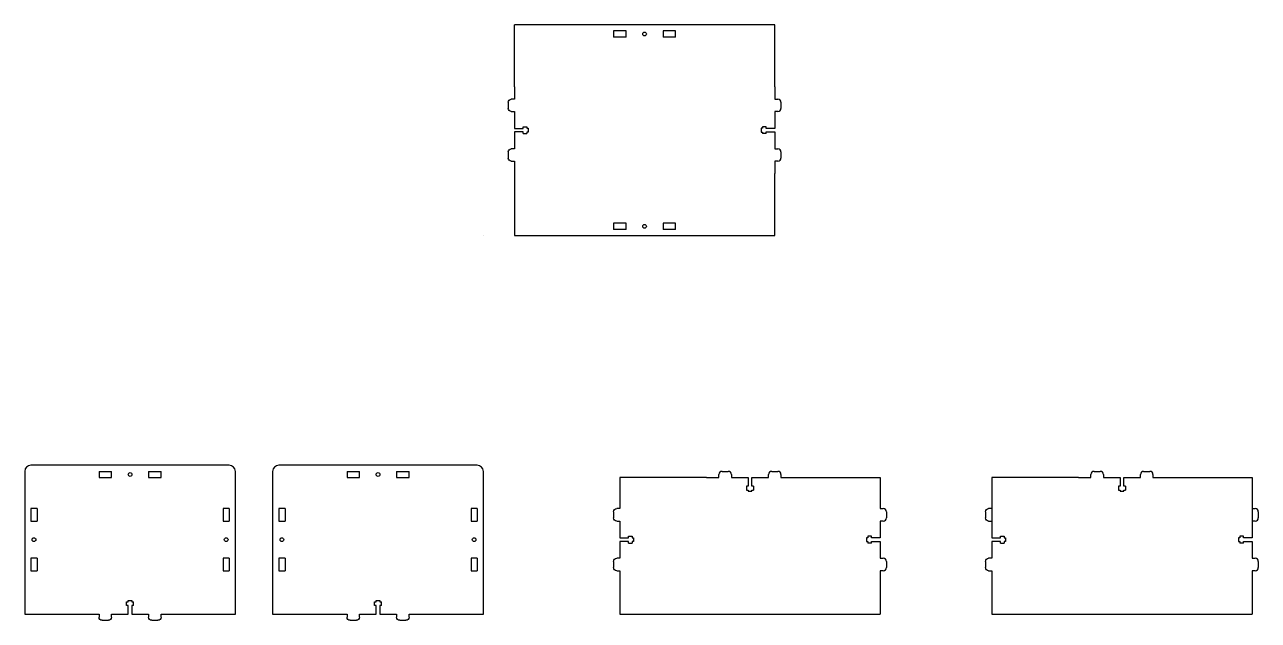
# Model space of a CAD drawing. Header units: millimetres. Extents: x -2490 to 995, y -1001 to 885.
# Drawn here: x -2490 to -1495, y 405 to 885 of the extents above; entities that cross this region are included whole.
import ezdxf

# ---------------------------------------------------------------- set-up
doc = ezdxf.new("R2010")
doc.units = ezdxf.units.MM
doc.layers.get('0').update_dxf_attribs({"linetype": 'CONTINUOUS', "lineweight": 25, "true_color": 0x000000})

# ---------------------------------------------------------------- blocks, each defined once
blk = doc.blocks.new('slot')
for p, q in [((5, 5), (15, 5)), ((5, 5), (5, 0)), ((5, 0), (15, 0)), ((15, 0), (15, 5)), ((45, 5), (45, 0)), ((45, 5), (55, 5)), ((55, 0), (55, 5)), ((45, 0), (55, 0))]:
    blk.add_line(p, q)
blk.add_circle((30, 2.5), 1.5)
blk = doc.blocks.new('tgrips')
for p, q in [((0, 0), (10, 0)), ((10, 0), (10, 2.5)), ((12.5, 5), (17.5, 5)), ((20, 2.5), (20, 0)), ((20, 0), (33.58, 0)), ((33.58, 0), (33.58, -7)), ((36.4, -7), (36.4, 0)), ((36.4, 0), (50, 0)), ((50, 0), (50, 2.5)), ((52.5, 5), (57.5, 5)), ((60, 2.5), (60, 0)), ((60, 0), (70, 0)), ((70, 0), (70, 0)), ((32.25, -7), (32.25, -10)), ((33.58, -7), (32.25, -7)), ((37.75, -7), (36.4, -7)), ((37.75, -7), (37.75, -10)), ((32.25, -10), (33.5, -10)), ((33.5, -10), (33.5, -11)), ((33.5, -11), (36.5, -11)), ((36.5, -10), (37.75, -10)), ((36.5, -11), (36.5, -10))]:
    blk.add_line(p, q)
for centre, start, end in [((12.5, 2.5), 90, 180), ((17.5, 2.5), 0, 90), ((52.5, 2.5), 90, 180), ((57.5, 2.5), 0, 90)]:
    blk.add_arc(centre, 2.5, start, end)

msp = doc.modelspace()

# ---------------------------------------------------------------- linework, layer by layer
for p, q in [((-1885, 885), (-2095, 885)), ((-2095, 835), (-2095, 885)), ((-1885, 835), (-1885, 885)), ((-2095, 765), (-2095, 715)), ((-1885, 715), (-1885, 765)), ((-2120, 715), (-2120, 715)), ((-2095, 715), (-1885, 715)), ((-2325, 530), (-2485, 530)), ((-2125, 530), (-2285, 530)), ((-2490, 525), (-2490, 410)), ((-2320, 410), (-2320, 525)), ((-2290, 525), (-2290, 410)), ((-2120, 410), (-2120, 525)), ((-1940, 520), (-2010, 520)), ((-2010, 520), (-2010, 505)), ((-1870, 520), (-1800, 520)), ((-1800, 520), (-1800, 505)), ((-1640, 520), (-1710, 520)), ((-1710, 520), (-1710, 480)), ((-1570, 520), (-1500, 520)), ((-1500, 520), (-1500, 480)), ((-2010, 435), (-2010, 410)), ((-1800, 435), (-1800, 410)), ((-1710, 435), (-1710, 410)), ((-1500, 435), (-1500, 410)), ((-2490, 410), (-2440, 410)), ((-2370, 410), (-2320, 410)), ((-2290, 410), (-2240, 410)), ((-2170, 410), (-2120, 410)), ((-2010, 410), (-1805, 410)), ((-1805, 410), (-1800, 410)), ((-1710, 410), (-1505, 410)), ((-1505, 410), (-1500, 410))]:
    msp.add_line(p, q)
for centre, start, end in [((-2485, 525), 90, 180), ((-2325, 525), 360, 90), ((-2285, 525), 90, 180), ((-2125, 525), 360, 90)]:
    msp.add_arc(centre, 5, start, end)

# ---------------------------------------------------------------- block references
for name, p, rotation in [('slot', (-1960, 880), 180), ('tgrips', (-1885, 835), 270), ('slot', (-1960, 725), 180), ('slot', (-2435, 520), 360), ('slot', (-2235, 520), 360), ('tgrips', (-1800, 505), 270), ('tgrips', (-1500, 505), 270), ('slot', (-2485, 500), 270), ('slot', (-2330, 500), 270), ('slot', (-2285, 500), 270), ('slot', (-2130, 500), 270)]:
    msp.add_blockref(name, p, dxfattribs=dict(rotation=rotation))
at = {"yscale": -1}
for p, rotation in [((-2095, 835), 270), ((-2010, 505), 270), ((-1710, 505), 270), ((-2440, 410), 360), ((-2240, 410), 360)]:
    msp.add_blockref('tgrips', p, dxfattribs=dict(at, rotation=rotation))
for p in [(-1940, 520), (-1640, 520)]:
    msp.add_blockref('tgrips', p)

doc.saveas('drawing.dxf')
